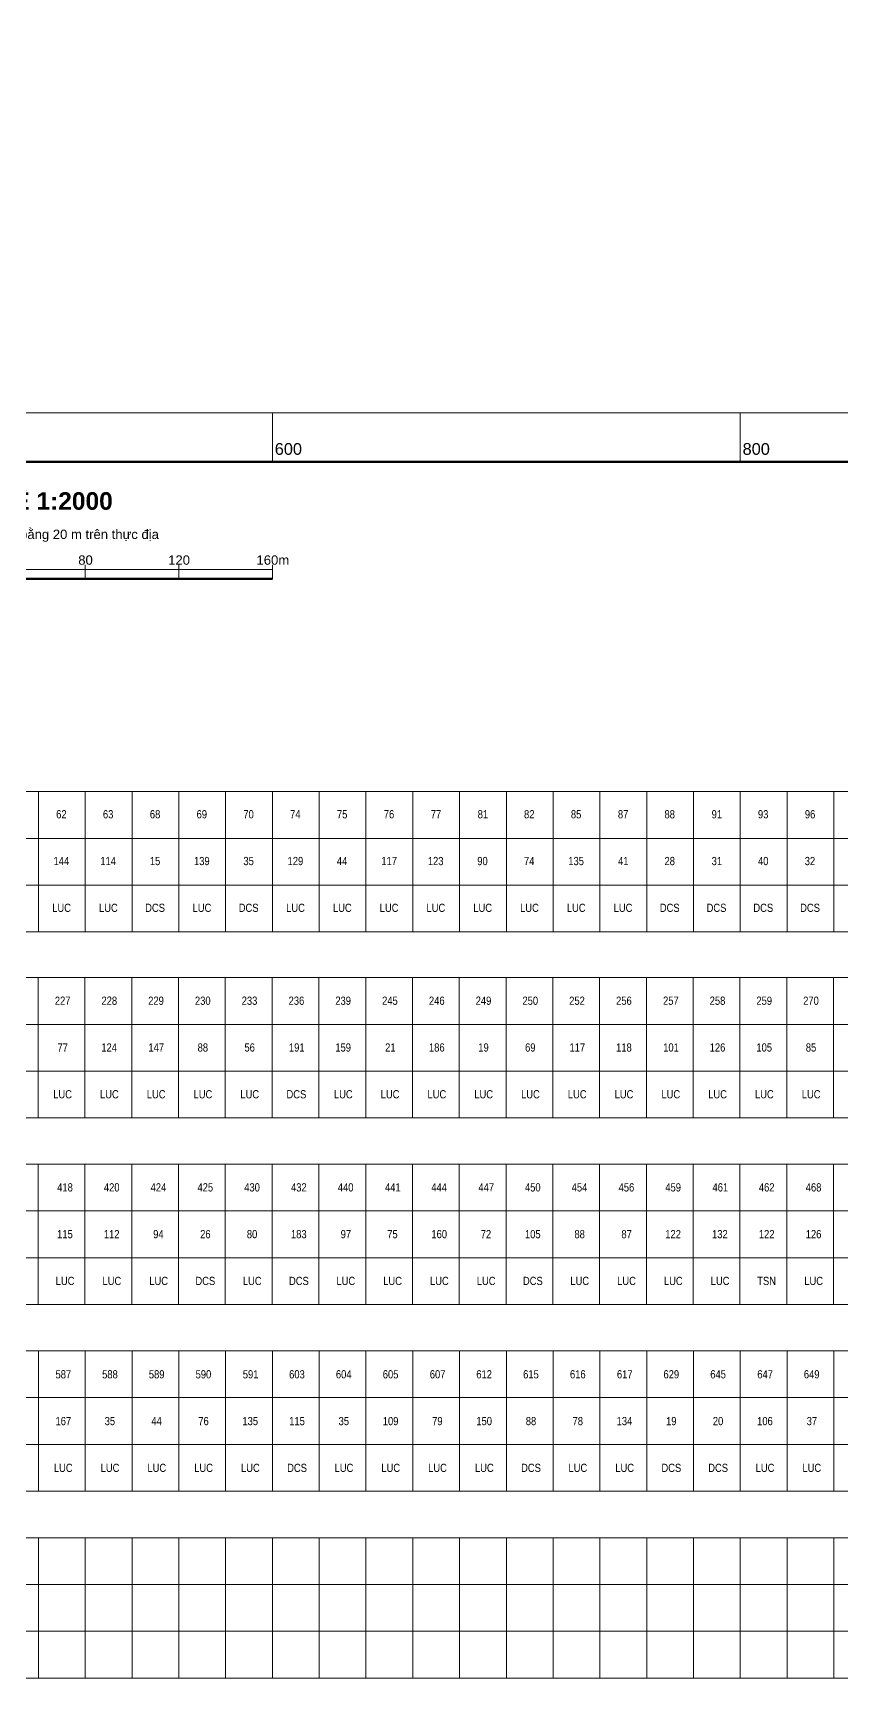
# Model space of a CAD drawing. Header units: metres. Extents: x 545779 to 547235, y 1841259 to 1843294.
# Drawn here: x 546498 to 546843, y 1841259 to 1841962 of the extents above; entities that cross this region are included whole.
import ezdxf
from ezdxf.enums import TextEntityAlignment as Align

# ---------------------------------------------------------------- set-up
doc = ezdxf.new("R2010")
doc.units = ezdxf.units.M
doc.header["$MEASUREMENT"] = 0
for name, color, linetype, lineweight in [('Level 13', 7, 'Continuous', 0), ('Level 56', 7, 'Continuous', 0), ('Level 60', 7, 'Continuous', 0), ('Level 61', 7, 'Continuous', 0)]:
    doc.layers.add(name, color=color, linetype=linetype, lineweight=lineweight)
doc.styles.add('Style-VHarial', font='VHarial.shx')
doc.styles.add('Style-VHarialb', font='VHarialb.shx')
doc.styles.add('Style-Vnarial', font='Vnarial.shx')
doc.styles.add('Style-vnarialNarrowI', font='vnarialNarrowI.shx')

# ---------------------------------------------------------------- blocks, each defined once
blk = doc.blocks.new('123')
at = {"color": 0, "linetype": 'ByBlock', "lineweight": -2, "flags": 128}
blk.add_lwpolyline([(0, -20), (1400, -20), (1400, -80), (0, -80), (0, -20)], close=True, dxfattribs=at)
for points in [[(700, -20), (700, -80)], [(720, -20), (720, -80)], [(740, -20), (740, -80)], [(760, -20), (760, -80)], [(780, -20), (780, -80)], [(800, -20), (800, -80)], [(820, -20), (820, -80)], [(840, -20), (840, -80)], [(860, -20), (860, -80)], [(880, -20), (880, -80)], [(900, -20), (900, -80)], [(920, -20), (920, -80)], [(940, -20), (940, -80)], [(960, -20), (960, -80)], [(980, -20), (980, -80)], [(1000, -20), (1000, -80)], [(1020, -20), (1020, -80)], [(1040, -20), (1040, -80)], [(0, -40), (1400, -40)], [(0, -60), (1400, -60)]]:
    blk.add_lwpolyline(points, dxfattribs=at)
blk = doc.blocks.new('N_THUA_94')
at = {"layer": 'Level 13', "color": 230, "linetype": 'Continuous', "lineweight": 0, "style": 'Style-vnarialNarrowI'}
for s, p in [('62', (0.102964, -0.01001)), ('144', (0.097401, -20.01001)), ('LUC', (0.194291, -40.01001))]:
    blk.add_text(s, height=3.49998, dxfattribs=at).set_placement(p, align=Align.MIDDLE_CENTER)
blk = doc.blocks.new('N_THUA_96')
at = {"layer": 'Level 13', "color": 230, "linetype": 'Continuous', "lineweight": 0, "style": 'Style-vnarialNarrowI'}
for s, p in [('63', (0.094633, -0.01001)), ('114', (0.097401, -20.01001)), ('LUC', (0.194291, -40.01001))]:
    blk.add_text(s, height=3.49998, dxfattribs=at).set_placement(p, align=Align.MIDDLE_CENTER)
blk = doc.blocks.new('N_THUA_102')
at = {"layer": 'Level 13', "color": 230, "linetype": 'Continuous', "lineweight": 0, "style": 'Style-vnarialNarrowI'}
for s, p in [('68', (0.153379, -0.01001)), ('15', (0.133979, -20.01001)), ('DCS', (0.146523, -40.01001))]:
    blk.add_text(s, height=3.49998, dxfattribs=at).set_placement(p, align=Align.MIDDLE_CENTER)
blk = doc.blocks.new('N_THUA_104')
at = {"layer": 'Level 13', "color": 230, "linetype": 'Continuous', "lineweight": 0, "style": 'Style-vnarialNarrowI'}
for s, p in [('69', (0.128438, -0.01001)), ('139', (0.13329, -20.01001)), ('LUC', (0.194291, -40.01001))]:
    blk.add_text(s, height=3.49998, dxfattribs=at).set_placement(p, align=Align.MIDDLE_CENTER)
blk = doc.blocks.new('N_THUA_106')
at = {"layer": 'Level 13', "color": 230, "linetype": 'Continuous', "lineweight": 0, "style": 'Style-vnarialNarrowI'}
for s, p in [('70', (0.11984, -0.01001)), ('35', (0.133979, -20.01001)), ('DCS', (0.146523, -40.01001))]:
    blk.add_text(s, height=3.49998, dxfattribs=at).set_placement(p, align=Align.MIDDLE_CENTER)
blk = doc.blocks.new('N_THUA_111')
at = {"layer": 'Level 13', "color": 230, "linetype": 'Continuous', "lineweight": 0, "style": 'Style-vnarialNarrowI'}
for s, p in [('74', (0.092549, -0.01001)), ('129', (0.13329, -20.01001)), ('LUC', (0.194291, -40.01001))]:
    blk.add_text(s, height=3.49998, dxfattribs=at).set_placement(p, align=Align.MIDDLE_CENTER)
blk = doc.blocks.new('N_THUA_113')
at = {"layer": 'Level 13', "color": 230, "linetype": 'Continuous', "lineweight": 0, "style": 'Style-vnarialNarrowI'}
for s, p in [('75', (0.133979, -0.01001)), ('44', (0.092549, -20.01001)), ('LUC', (0.194291, -40.01001))]:
    blk.add_text(s, height=3.49998, dxfattribs=at).set_placement(p, align=Align.MIDDLE_CENTER)
blk = doc.blocks.new('N_THUA_115')
at = {"layer": 'Level 13', "color": 230, "linetype": 'Continuous', "lineweight": 0, "style": 'Style-vnarialNarrowI'}
for s, p in [('76', (0.163927, -0.01001)), ('117', (0.229274, -20.01001)), ('LUC', (0.194291, -40.01001))]:
    blk.add_text(s, height=3.49998, dxfattribs=at).set_placement(p, align=Align.MIDDLE_CENTER)
blk = doc.blocks.new('N_THUA_117')
at = {"layer": 'Level 13', "color": 230, "linetype": 'Continuous', "lineweight": 0, "style": 'Style-vnarialNarrowI'}
for s, p in [('77', (0.234422, -0.01001)), ('123', (0.099485, -20.01001)), ('LUC', (0.194291, -40.01001))]:
    blk.add_text(s, height=3.49998, dxfattribs=at).set_placement(p, align=Align.MIDDLE_CENTER)
blk = doc.blocks.new('N_THUA_122')
at = {"layer": 'Level 13', "color": 230, "linetype": 'Continuous', "lineweight": 0, "style": 'Style-vnarialNarrowI'}
for s, p in [('81', (0.29984, -0.01001)), ('90', (0.11984, -20.01001)), ('LUC', (0.194291, -40.01001))]:
    blk.add_text(s, height=3.49998, dxfattribs=at).set_placement(p, align=Align.MIDDLE_CENTER)
blk = doc.blocks.new('N_THUA_124')
at = {"layer": 'Level 13', "color": 230, "linetype": 'Continuous', "lineweight": 0, "style": 'Style-vnarialNarrowI'}
for s, p in [('82', (0.102964, -0.01001)), ('74', (0.092549, -20.01001)), ('LUC', (0.194291, -40.01001))]:
    blk.add_text(s, height=3.49998, dxfattribs=at).set_placement(p, align=Align.MIDDLE_CENTER)
blk = doc.blocks.new('N_THUA_128')
at = {"layer": 'Level 13', "color": 230, "linetype": 'Continuous', "lineweight": 0, "style": 'Style-vnarialNarrowI'}
for s, p in [('85', (0.133979, -0.01001)), ('135', (0.128831, -20.01001)), ('LUC', (0.194291, -40.01001))]:
    blk.add_text(s, height=3.49998, dxfattribs=at).set_placement(p, align=Align.MIDDLE_CENTER)
blk = doc.blocks.new('N_THUA_131')
at = {"layer": 'Level 13', "color": 230, "linetype": 'Continuous', "lineweight": 0, "style": 'Style-vnarialNarrowI'}
for s, p in [('87', (0.234422, -0.01001)), ('41', (0.29984, -20.01001)), ('LUC', (0.194291, -40.01001))]:
    blk.add_text(s, height=3.49998, dxfattribs=at).set_placement(p, align=Align.MIDDLE_CENTER)
blk = doc.blocks.new('N_THUA_133')
at = {"layer": 'Level 13', "color": 230, "linetype": 'Continuous', "lineweight": 0, "style": 'Style-vnarialNarrowI'}
for s, p in [('88', (0.153379, -0.01001)), ('28', (0.153379, -20.01001)), ('DCS', (0.146523, -40.01001))]:
    blk.add_text(s, height=3.49998, dxfattribs=at).set_placement(p, align=Align.MIDDLE_CENTER)
blk = doc.blocks.new('N_THUA_137')
at = {"layer": 'Level 13', "color": 230, "linetype": 'Continuous', "lineweight": 0, "style": 'Style-vnarialNarrowI'}
for s, p in [('91', (0.29984, -0.01001)), ('31', (0.29984, -20.01001)), ('DCS', (0.146523, -40.01001))]:
    blk.add_text(s, height=3.49998, dxfattribs=at).set_placement(p, align=Align.MIDDLE_CENTER)
blk = doc.blocks.new('N_THUA_140')
at = {"layer": 'Level 13', "color": 230, "linetype": 'Continuous', "lineweight": 0, "style": 'Style-vnarialNarrowI'}
for s, p in [('93', (0.094633, -0.01001)), ('40', (0.11984, -20.01001)), ('DCS', (0.146523, -40.01001))]:
    blk.add_text(s, height=3.49998, dxfattribs=at).set_placement(p, align=Align.MIDDLE_CENTER)
blk = doc.blocks.new('N_THUA_144')
at = {"layer": 'Level 13', "color": 230, "linetype": 'Continuous', "lineweight": 0, "style": 'Style-vnarialNarrowI'}
for s, p in [('96', (0.163927, -0.01001)), ('32', (0.102964, -20.01001)), ('DCS', (0.146523, -40.01001))]:
    blk.add_text(s, height=3.49998, dxfattribs=at).set_placement(p, align=Align.MIDDLE_CENTER)
blk = doc.blocks.new('N_THUA_325')
at = {"layer": 'Level 13', "color": 230, "linetype": 'Continuous', "lineweight": 0, "style": 'Style-vnarialNarrowI'}
for s, p in [('227', (0.239274, -0.01001)), ('77', (0.244422, -20.01001)), ('LUC', (0.204291, -40.01001))]:
    blk.add_text(s, height=3.49998, dxfattribs=at).set_placement(p, align=Align.MIDDLE_CENTER)
blk = doc.blocks.new('N_THUA_327')
at = {"layer": 'Level 13', "color": 230, "linetype": 'Continuous', "lineweight": 0, "style": 'Style-vnarialNarrowI'}
for s, p in [('228', (0.168231, -0.01001)), ('124', (0.107401, -20.01001)), ('LUC', (0.204291, -40.01001))]:
    blk.add_text(s, height=3.49998, dxfattribs=at).set_placement(p, align=Align.MIDDLE_CENTER)
blk = doc.blocks.new('N_THUA_329')
at = {"layer": 'Level 13', "color": 230, "linetype": 'Continuous', "lineweight": 0, "style": 'Style-vnarialNarrowI'}
for s, p in [('229', (0.14329, -0.01001)), ('147', (0.239274, -20.01001)), ('LUC', (0.204291, -40.01001))]:
    blk.add_text(s, height=3.49998, dxfattribs=at).set_placement(p, align=Align.MIDDLE_CENTER)
blk = doc.blocks.new('N_THUA_331')
at = {"layer": 'Level 13', "color": 230, "linetype": 'Continuous', "lineweight": 0, "style": 'Style-vnarialNarrowI'}
for s, p in [('230', (0.134692, -0.01001)), ('88', (0.163379, -20.01001)), ('LUC', (0.204291, -40.01001))]:
    blk.add_text(s, height=3.49998, dxfattribs=at).set_placement(p, align=Align.MIDDLE_CENTER)
blk = doc.blocks.new('N_THUA_335')
at = {"layer": 'Level 13', "color": 230, "linetype": 'Continuous', "lineweight": 0, "style": 'Style-vnarialNarrowI'}
for s, p in [('233', (0.109485, -0.01001)), ('56', (0.173927, -20.01001)), ('LUC', (0.204291, -40.01001))]:
    blk.add_text(s, height=3.49998, dxfattribs=at).set_placement(p, align=Align.MIDDLE_CENTER)
blk = doc.blocks.new('N_THUA_339')
at = {"layer": 'Level 13', "color": 230, "linetype": 'Continuous', "lineweight": 0, "style": 'Style-vnarialNarrowI'}
for s, p in [('236', (0.168779, -0.01001)), ('191', (0.304692, -20.01001)), ('DCS', (0.156523, -40.01001))]:
    blk.add_text(s, height=3.49998, dxfattribs=at).set_placement(p, align=Align.MIDDLE_CENTER)
blk = doc.blocks.new('N_THUA_343')
at = {"layer": 'Level 13', "color": 230, "linetype": 'Continuous', "lineweight": 0, "style": 'Style-vnarialNarrowI'}
for s, p in [('239', (0.14329, -0.01001)), ('159', (0.14329, -20.01001)), ('LUC', (0.204291, -40.01001))]:
    blk.add_text(s, height=3.49998, dxfattribs=at).set_placement(p, align=Align.MIDDLE_CENTER)
blk = doc.blocks.new('N_THUA_350')
at = {"layer": 'Level 13', "color": 230, "linetype": 'Continuous', "lineweight": 0, "style": 'Style-vnarialNarrowI'}
for s, p in [('245', (0.138831, -0.01001)), ('21', (0.30984, -20.01001)), ('LUC', (0.204291, -40.01001))]:
    blk.add_text(s, height=3.49998, dxfattribs=at).set_placement(p, align=Align.MIDDLE_CENTER)
blk = doc.blocks.new('N_THUA_352')
at = {"layer": 'Level 13', "color": 230, "linetype": 'Continuous', "lineweight": 0, "style": 'Style-vnarialNarrowI'}
for s, p in [('246', (0.168779, -0.01001)), ('186', (0.168779, -20.01001)), ('LUC', (0.204291, -40.01001))]:
    blk.add_text(s, height=3.49998, dxfattribs=at).set_placement(p, align=Align.MIDDLE_CENTER)
blk = doc.blocks.new('N_THUA_356')
at = {"layer": 'Level 13', "color": 230, "linetype": 'Continuous', "lineweight": 0, "style": 'Style-vnarialNarrowI'}
for s, p in [('249', (0.14329, -0.01001)), ('19', (0.138438, -20.01001)), ('LUC', (0.204291, -40.01001))]:
    blk.add_text(s, height=3.49998, dxfattribs=at).set_placement(p, align=Align.MIDDLE_CENTER)
blk = doc.blocks.new('N_THUA_358')
at = {"layer": 'Level 13', "color": 230, "linetype": 'Continuous', "lineweight": 0, "style": 'Style-vnarialNarrowI'}
for s, p in [('250', (0.134692, -0.01001)), ('69', (0.138438, -20.01001)), ('LUC', (0.204291, -40.01001))]:
    blk.add_text(s, height=3.49998, dxfattribs=at).set_placement(p, align=Align.MIDDLE_CENTER)
blk = doc.blocks.new('N_THUA_361')
at = {"layer": 'Level 13', "color": 230, "linetype": 'Continuous', "lineweight": 0, "style": 'Style-vnarialNarrowI'}
for s, p in [('252', (0.117816, -0.01001)), ('117', (0.239274, -20.01001)), ('LUC', (0.204291, -40.01001))]:
    blk.add_text(s, height=3.49998, dxfattribs=at).set_placement(p, align=Align.MIDDLE_CENTER)
blk = doc.blocks.new('N_THUA_366')
at = {"layer": 'Level 13', "color": 230, "linetype": 'Continuous', "lineweight": 0, "style": 'Style-vnarialNarrowI'}
for s, p in [('256', (0.168779, -0.01001)), ('118', (0.168231, -20.01001)), ('LUC', (0.204291, -40.01001))]:
    blk.add_text(s, height=3.49998, dxfattribs=at).set_placement(p, align=Align.MIDDLE_CENTER)
blk = doc.blocks.new('N_THUA_368')
at = {"layer": 'Level 13', "color": 230, "linetype": 'Continuous', "lineweight": 0, "style": 'Style-vnarialNarrowI'}
for s, p in [('257', (0.239274, -0.01001)), ('101', (0.304692, -20.01001)), ('LUC', (0.204291, -40.01001))]:
    blk.add_text(s, height=3.49998, dxfattribs=at).set_placement(p, align=Align.MIDDLE_CENTER)
blk = doc.blocks.new('N_THUA_370')
at = {"layer": 'Level 13', "color": 230, "linetype": 'Continuous', "lineweight": 0, "style": 'Style-vnarialNarrowI'}
for s, p in [('258', (0.168231, -0.01001)), ('126', (0.168779, -20.01001)), ('LUC', (0.204291, -40.01001))]:
    blk.add_text(s, height=3.49998, dxfattribs=at).set_placement(p, align=Align.MIDDLE_CENTER)
blk = doc.blocks.new('N_THUA_372')
at = {"layer": 'Level 13', "color": 230, "linetype": 'Continuous', "lineweight": 0, "style": 'Style-vnarialNarrowI'}
for s, p in [('259', (0.14329, -0.01001)), ('105', (0.138831, -20.01001)), ('LUC', (0.204291, -40.01001))]:
    blk.add_text(s, height=3.49998, dxfattribs=at).set_placement(p, align=Align.MIDDLE_CENTER)
blk = doc.blocks.new('N_THUA_384')
at = {"layer": 'Level 13', "color": 230, "linetype": 'Continuous', "lineweight": 0, "style": 'Style-vnarialNarrowI'}
for s, p in [('270', (0.134692, -0.01001)), ('85', (0.143979, -20.01001)), ('LUC', (0.204291, -40.01001))]:
    blk.add_text(s, height=3.49998, dxfattribs=at).set_placement(p, align=Align.MIDDLE_CENTER)
blk = doc.blocks.new('N_THUA_580')
at = {"layer": 'Level 13', "color": 230, "linetype": 'Continuous', "lineweight": 0, "style": 'Style-vnarialNarrowI'}
for s, p in [('418', (0.148231, -0.00001)), ('115', (0.118831, -20.00001)), ('LUC', (0.184291, -40.00001))]:
    blk.add_text(s, height=3.49998, dxfattribs=at).set_placement(p, align=Align.MIDDLE_CENTER)
blk = doc.blocks.new('N_THUA_583')
at = {"layer": 'Level 13', "color": 230, "linetype": 'Continuous', "lineweight": 0, "style": 'Style-vnarialNarrowI'}
for s, p in [('420', (0.114692, -0.00001)), ('112', (0.097816, -20.00001)), ('LUC', (0.184291, -40.00001))]:
    blk.add_text(s, height=3.49998, dxfattribs=at).set_placement(p, align=Align.MIDDLE_CENTER)
blk = doc.blocks.new('N_THUA_588')
at = {"layer": 'Level 13', "color": 230, "linetype": 'Continuous', "lineweight": 0, "style": 'Style-vnarialNarrowI'}
for s, p in [('424', (0.087401, -0.00001)), ('94', (0.082549, -20.00001)), ('LUC', (0.184291, -40.00001))]:
    blk.add_text(s, height=3.49998, dxfattribs=at).set_placement(p, align=Align.MIDDLE_CENTER)
blk = doc.blocks.new('N_THUA_590')
at = {"layer": 'Level 13', "color": 230, "linetype": 'Continuous', "lineweight": 0, "style": 'Style-vnarialNarrowI'}
for s, p in [('425', (0.118831, -0.00001)), ('26', (0.153927, -20.00001)), ('DCS', (0.136523, -40.00001))]:
    blk.add_text(s, height=3.49998, dxfattribs=at).set_placement(p, align=Align.MIDDLE_CENTER)
blk = doc.blocks.new('N_THUA_596')
at = {"layer": 'Level 13', "color": 230, "linetype": 'Continuous', "lineweight": 0, "style": 'Style-vnarialNarrowI'}
for s, p in [('430', (0.114692, -0.00001)), ('80', (0.10984, -20.00001)), ('LUC', (0.184291, -40.00001))]:
    blk.add_text(s, height=3.49998, dxfattribs=at).set_placement(p, align=Align.MIDDLE_CENTER)
blk = doc.blocks.new('N_THUA_599')
at = {"layer": 'Level 13', "color": 230, "linetype": 'Continuous', "lineweight": 0, "style": 'Style-vnarialNarrowI'}
for s, p in [('432', (0.097816, -0.00001)), ('183', (0.089485, -20.00001)), ('DCS', (0.136523, -40.00001))]:
    blk.add_text(s, height=3.49998, dxfattribs=at).set_placement(p, align=Align.MIDDLE_CENTER)
blk = doc.blocks.new('N_THUA_607')
at = {"layer": 'Level 13', "color": 230, "linetype": 'Continuous', "lineweight": 0, "style": 'Style-vnarialNarrowI'}
for s, p in [('440', (0.114692, -0.00001)), ('97', (0.224422, -20.00001)), ('LUC', (0.184291, -40.00001))]:
    blk.add_text(s, height=3.49998, dxfattribs=at).set_placement(p, align=Align.MIDDLE_CENTER)
blk = doc.blocks.new('N_THUA_609')
at = {"layer": 'Level 13', "color": 230, "linetype": 'Continuous', "lineweight": 0, "style": 'Style-vnarialNarrowI'}
for s, p in [('441', (0.284692, -0.00001)), ('75', (0.123979, -20.00001)), ('LUC', (0.184291, -40.00001))]:
    blk.add_text(s, height=3.49998, dxfattribs=at).set_placement(p, align=Align.MIDDLE_CENTER)
blk = doc.blocks.new('N_THUA_613')
at = {"layer": 'Level 13', "color": 230, "linetype": 'Continuous', "lineweight": 0, "style": 'Style-vnarialNarrowI'}
for s, p in [('444', (0.087401, -0.00001)), ('160', (0.114692, -20.00001)), ('LUC', (0.184291, -40.00001))]:
    blk.add_text(s, height=3.49998, dxfattribs=at).set_placement(p, align=Align.MIDDLE_CENTER)
blk = doc.blocks.new('N_THUA_617')
at = {"layer": 'Level 13', "color": 230, "linetype": 'Continuous', "lineweight": 0, "style": 'Style-vnarialNarrowI'}
for s, p in [('447', (0.219274, -0.00001)), ('72', (0.092964, -20.00001)), ('LUC', (0.184291, -40.00001))]:
    blk.add_text(s, height=3.49998, dxfattribs=at).set_placement(p, align=Align.MIDDLE_CENTER)
blk = doc.blocks.new('N_THUA_621')
at = {"layer": 'Level 13', "color": 230, "linetype": 'Continuous', "lineweight": 0, "style": 'Style-vnarialNarrowI'}
for s, p in [('450', (0.114692, -0.00001)), ('105', (0.118831, -20.00001)), ('DCS', (0.136523, -40.00001))]:
    blk.add_text(s, height=3.49998, dxfattribs=at).set_placement(p, align=Align.MIDDLE_CENTER)
blk = doc.blocks.new('N_THUA_626')
at = {"layer": 'Level 13', "color": 230, "linetype": 'Continuous', "lineweight": 0, "style": 'Style-vnarialNarrowI'}
for s, p in [('454', (0.087401, -0.00001)), ('88', (0.143379, -20.00001)), ('LUC', (0.184291, -40.00001))]:
    blk.add_text(s, height=3.49998, dxfattribs=at).set_placement(p, align=Align.MIDDLE_CENTER)
blk = doc.blocks.new('N_THUA_629')
at = {"layer": 'Level 13', "color": 230, "linetype": 'Continuous', "lineweight": 0, "style": 'Style-vnarialNarrowI'}
for s, p in [('456', (0.148779, -0.00001)), ('87', (0.224422, -20.00001)), ('LUC', (0.184291, -40.00001))]:
    blk.add_text(s, height=3.49998, dxfattribs=at).set_placement(p, align=Align.MIDDLE_CENTER)
blk = doc.blocks.new('N_THUA_633')
at = {"layer": 'Level 13', "color": 230, "linetype": 'Continuous', "lineweight": 0, "style": 'Style-vnarialNarrowI'}
for s, p in [('459', (0.12329, -0.00001)), ('122', (0.097816, -20.00001)), ('LUC', (0.184291, -40.00001))]:
    blk.add_text(s, height=3.49998, dxfattribs=at).set_placement(p, align=Align.MIDDLE_CENTER)
blk = doc.blocks.new('N_THUA_636')
at = {"layer": 'Level 13', "color": 230, "linetype": 'Continuous', "lineweight": 0, "style": 'Style-vnarialNarrowI'}
for s, p in [('461', (0.284692, -0.00001)), ('132', (0.097816, -20.00001)), ('LUC', (0.184291, -40.00001))]:
    blk.add_text(s, height=3.49998, dxfattribs=at).set_placement(p, align=Align.MIDDLE_CENTER)
blk = doc.blocks.new('N_THUA_638')
at = {"layer": 'Level 13', "color": 230, "linetype": 'Continuous', "lineweight": 0, "style": 'Style-vnarialNarrowI'}
for s, p in [('462', (0.097816, -0.00001)), ('122', (0.097816, -20.00001)), ('TSN', (0.080338, -40.00001))]:
    blk.add_text(s, height=3.49998, dxfattribs=at).set_placement(p, align=Align.MIDDLE_CENTER)
blk = doc.blocks.new('N_THUA_645')
at = {"layer": 'Level 13', "color": 230, "linetype": 'Continuous', "lineweight": 0, "style": 'Style-vnarialNarrowI'}
for s, p in [('468', (0.148231, -0.00001)), ('126', (0.148779, -20.00001)), ('LUC', (0.184291, -40.00001))]:
    blk.add_text(s, height=3.49998, dxfattribs=at).set_placement(p, align=Align.MIDDLE_CENTER)
blk = doc.blocks.new('N_THUA_812')
at = {"layer": 'Level 13', "color": 230, "linetype": 'Continuous', "lineweight": 0, "style": 'Style-vnarialNarrowI'}
for s, p in [('587', (0.219274, -0.03001)), ('167', (0.219274, -20.03001)), ('LUC', (0.184291, -40.03001))]:
    blk.add_text(s, height=3.49998, dxfattribs=at).set_placement(p, align=Align.MIDDLE_CENTER)
blk = doc.blocks.new('N_THUA_814')
at = {"layer": 'Level 13', "color": 230, "linetype": 'Continuous', "lineweight": 0, "style": 'Style-vnarialNarrowI'}
for s, p in [('588', (0.148231, -0.03001)), ('35', (0.123979, -20.03001)), ('LUC', (0.184291, -40.03001))]:
    blk.add_text(s, height=3.49998, dxfattribs=at).set_placement(p, align=Align.MIDDLE_CENTER)
blk = doc.blocks.new('N_THUA_816')
at = {"layer": 'Level 13', "color": 230, "linetype": 'Continuous', "lineweight": 0, "style": 'Style-vnarialNarrowI'}
for s, p in [('589', (0.12329, -0.03001)), ('44', (0.082549, -20.03001)), ('LUC', (0.184291, -40.03001))]:
    blk.add_text(s, height=3.49998, dxfattribs=at).set_placement(p, align=Align.MIDDLE_CENTER)
blk = doc.blocks.new('N_THUA_818')
at = {"layer": 'Level 13', "color": 230, "linetype": 'Continuous', "lineweight": 0, "style": 'Style-vnarialNarrowI'}
for s, p in [('590', (0.114692, -0.03001)), ('76', (0.153927, -20.03001)), ('LUC', (0.184291, -40.03001))]:
    blk.add_text(s, height=3.49998, dxfattribs=at).set_placement(p, align=Align.MIDDLE_CENTER)
blk = doc.blocks.new('N_THUA_820')
at = {"layer": 'Level 13', "color": 230, "linetype": 'Continuous', "lineweight": 0, "style": 'Style-vnarialNarrowI'}
for s, p in [('591', (0.284692, -0.03001)), ('135', (0.118831, -20.03001)), ('LUC', (0.184291, -40.03001))]:
    blk.add_text(s, height=3.49998, dxfattribs=at).set_placement(p, align=Align.MIDDLE_CENTER)
blk = doc.blocks.new('N_THUA_833')
at = {"layer": 'Level 13', "color": 230, "linetype": 'Continuous', "lineweight": 0, "style": 'Style-vnarialNarrowI'}
for s, p in [('603', (0.089485, -0.03001)), ('115', (0.118831, -20.03001)), ('DCS', (0.136523, -40.03001))]:
    blk.add_text(s, height=3.49998, dxfattribs=at).set_placement(p, align=Align.MIDDLE_CENTER)
blk = doc.blocks.new('N_THUA_835')
at = {"layer": 'Level 13', "color": 230, "linetype": 'Continuous', "lineweight": 0, "style": 'Style-vnarialNarrowI'}
for s, p in [('604', (0.087401, -0.03001)), ('35', (0.123979, -20.03001)), ('LUC', (0.184291, -40.03001))]:
    blk.add_text(s, height=3.49998, dxfattribs=at).set_placement(p, align=Align.MIDDLE_CENTER)
blk = doc.blocks.new('N_THUA_837')
at = {"layer": 'Level 13', "color": 230, "linetype": 'Continuous', "lineweight": 0, "style": 'Style-vnarialNarrowI'}
for s, p in [('605', (0.118831, -0.03001)), ('109', (0.12329, -20.03001)), ('LUC', (0.184291, -40.03001))]:
    blk.add_text(s, height=3.49998, dxfattribs=at).set_placement(p, align=Align.MIDDLE_CENTER)
blk = doc.blocks.new('N_THUA_840')
at = {"layer": 'Level 13', "color": 230, "linetype": 'Continuous', "lineweight": 0, "style": 'Style-vnarialNarrowI'}
for s, p in [('607', (0.219274, -0.03001)), ('79', (0.118438, -20.03001)), ('LUC', (0.184291, -40.03001))]:
    blk.add_text(s, height=3.49998, dxfattribs=at).set_placement(p, align=Align.MIDDLE_CENTER)
blk = doc.blocks.new('N_THUA_845')
at = {"layer": 'Level 13', "color": 230, "linetype": 'Continuous', "lineweight": 0, "style": 'Style-vnarialNarrowI'}
for s, p in [('612', (0.097816, -0.03001)), ('150', (0.114692, -20.03001)), ('LUC', (0.184291, -40.03001))]:
    blk.add_text(s, height=3.49998, dxfattribs=at).set_placement(p, align=Align.MIDDLE_CENTER)
blk = doc.blocks.new('N_THUA_848')
at = {"layer": 'Level 13', "color": 230, "linetype": 'Continuous', "lineweight": 0, "style": 'Style-vnarialNarrowI'}
for s, p in [('615', (0.118831, -0.03001)), ('88', (0.143379, -20.03001)), ('DCS', (0.136523, -40.03001))]:
    blk.add_text(s, height=3.49998, dxfattribs=at).set_placement(p, align=Align.MIDDLE_CENTER)
blk = doc.blocks.new('N_THUA_850')
at = {"layer": 'Level 13', "color": 230, "linetype": 'Continuous', "lineweight": 0, "style": 'Style-vnarialNarrowI'}
for s, p in [('616', (0.148779, -0.03001)), ('78', (0.143379, -20.03001)), ('LUC', (0.184291, -40.03001))]:
    blk.add_text(s, height=3.49998, dxfattribs=at).set_placement(p, align=Align.MIDDLE_CENTER)
blk = doc.blocks.new('N_THUA_852')
at = {"layer": 'Level 13', "color": 230, "linetype": 'Continuous', "lineweight": 0, "style": 'Style-vnarialNarrowI'}
for s, p in [('617', (0.219274, -0.03001)), ('134', (0.087401, -20.03001)), ('LUC', (0.184291, -40.03001))]:
    blk.add_text(s, height=3.49998, dxfattribs=at).set_placement(p, align=Align.MIDDLE_CENTER)
blk = doc.blocks.new('N_THUA_865')
at = {"layer": 'Level 13', "color": 230, "linetype": 'Continuous', "lineweight": 0, "style": 'Style-vnarialNarrowI'}
for s, p in [('629', (0.12329, -0.03001)), ('19', (0.118438, -20.03001)), ('DCS', (0.136523, -40.03001))]:
    blk.add_text(s, height=3.49998, dxfattribs=at).set_placement(p, align=Align.MIDDLE_CENTER)
blk = doc.blocks.new('N_THUA_882')
at = {"layer": 'Level 13', "color": 230, "linetype": 'Continuous', "lineweight": 0, "style": 'Style-vnarialNarrowI'}
for s, p in [('645', (0.118831, -0.03001)), ('20', (0.10984, -20.03001)), ('DCS', (0.136523, -40.03001))]:
    blk.add_text(s, height=3.49998, dxfattribs=at).set_placement(p, align=Align.MIDDLE_CENTER)
blk = doc.blocks.new('N_THUA_885')
at = {"layer": 'Level 13', "color": 230, "linetype": 'Continuous', "lineweight": 0, "style": 'Style-vnarialNarrowI'}
for s, p in [('647', (0.219274, -0.03001)), ('106', (0.148779, -20.03001)), ('LUC', (0.184291, -40.03001))]:
    blk.add_text(s, height=3.49998, dxfattribs=at).set_placement(p, align=Align.MIDDLE_CENTER)
blk = doc.blocks.new('N_THUA_888')
at = {"layer": 'Level 13', "color": 230, "linetype": 'Continuous', "lineweight": 0, "style": 'Style-vnarialNarrowI'}
for s, p in [('649', (0.12329, -0.03001)), ('37', (0.224422, -20.03001)), ('LUC', (0.184291, -40.03001))]:
    blk.add_text(s, height=3.49998, dxfattribs=at).set_placement(p, align=Align.MIDDLE_CENTER)
blk = doc.blocks.new('63')
at = {"layer": 'Level 60', "color": 7, "linetype": 'Continuous', "lineweight": 0, "flags": 128}
for points in [[(600, -67), (800, -67)], [(720, -71), (720, -65)], [(760, -71), (760, -65)], [(800, -71), (800, -65)]]:
    blk.add_lwpolyline(points, dxfattribs=at)
at = {"layer": 'Level 60', "color": 7, "linetype": 'Continuous', "lineweight": 53, "flags": 128}
blk.add_lwpolyline([(600, -71), (800, -71)], dxfattribs=at)
at = {"layer": 'Level 60', "color": 7, "linetype": 'Continuous', "lineweight": 0}
for s, height, style, p in [('t∅ lÖ 1:2000', 7.5, 'Style-VHarialb', (698.582306, -34)), ('1 cm trªn b¶n ®å b»ng 20 m trªn thùc ®Þa', 4.00002, 'Style-Vnarial', (700.070806, -49.99998))]:
    blk.add_text(s, height=height, dxfattribs=dict(at, style=style)).set_placement(p, align=Align.TOP_CENTER)
at = {"layer": 'Level 60', "color": 7, "linetype": 'Continuous', "lineweight": 0, "style": 'Style-Vnarial'}
for s, p in [('80', (720.110903, -65)), ('120', (760.107209, -65)), ('160m', (800.187435, -65))]:
    blk.add_text(s, height=4.00002, dxfattribs=at).set_placement(p, align=Align.CENTER)

msp = doc.modelspace()

# ---------------------------------------------------------------- linework, layer by layer
at = {"layer": 'Level 60', "color": 7, "linetype": 'Continuous', "lineweight": 0, "flags": 128}
msp.add_lwpolyline([(545800, 1843200), (547200, 1843200), (547200, 1841800), (545800, 1841800), (545800, 1843200)], close=True, dxfattribs=at)
for points in [[(546600, 1841800), (546600, 1841779)], [(546800, 1841800), (546800, 1841779)]]:
    msp.add_lwpolyline(points, dxfattribs=at)
at = {"layer": 'Level 61', "color": 7, "linetype": 'Continuous', "lineweight": 140, "flags": 128}
msp.add_lwpolyline([(545779, 1843221), (547221, 1843221), (547221, 1841779), (545779, 1841779), (545779, 1843221)], close=True, dxfattribs=at)
at = {"layer": 'Level 61', "color": 254, "linetype": 'Continuous', "lineweight": 0, "flags": 128}
for points in [[(545800, 1841638), (547200, 1841638)], [(546500, 1841638), (546500, 1841578)], [(546520, 1841638), (546520, 1841578)], [(546540, 1841638), (546540, 1841578)], [(546560, 1841638), (546560, 1841578)], [(546580, 1841638), (546580, 1841578)], [(546600, 1841638), (546600, 1841578)], [(546620, 1841638), (546620, 1841578)], [(546640, 1841638), (546640, 1841578)], [(546660, 1841638), (546660, 1841578)], [(546680, 1841638), (546680, 1841578)], [(546700, 1841638), (546700, 1841578)], [(546720, 1841638), (546720, 1841578)], [(546740, 1841638), (546740, 1841578)], [(546760, 1841638), (546760, 1841578)], [(546780, 1841638), (546780, 1841578)], [(546800, 1841638), (546800, 1841578)], [(546820, 1841638), (546820, 1841578)], [(546840, 1841638), (546840, 1841578)], [(545800, 1841618), (547200, 1841618)], [(545800, 1841598), (547200, 1841598)], [(547200, 1841578), (545800, 1841578)]]:
    msp.add_lwpolyline(points, dxfattribs=at)

# ---------------------------------------------------------------- block references
at = {"layer": 'Level 13', "color": 230, "linetype": 'Continuous', "lineweight": 0}
for name, p in [('N_THUA_94', (546509.69, 1841628.34)), ('N_THUA_96', (546529.69, 1841628.34)), ('N_THUA_102', (546549.69, 1841628.34)), ('N_THUA_104', (546569.69, 1841628.34)), ('N_THUA_106', (546589.69, 1841628.34)), ('N_THUA_111', (546609.69, 1841628.34)), ('N_THUA_113', (546629.69, 1841628.34)), ('N_THUA_115', (546649.69, 1841628.34)), ('N_THUA_117', (546669.69, 1841628.34)), ('N_THUA_122', (546689.69, 1841628.34)), ('N_THUA_124', (546709.69, 1841628.34)), ('N_THUA_128', (546729.69, 1841628.34)), ('N_THUA_131', (546749.69, 1841628.34)), ('N_THUA_133', (546769.69, 1841628.34)), ('N_THUA_137', (546789.69, 1841628.34)), ('N_THUA_140', (546809.69, 1841628.34)), ('N_THUA_144', (546829.69, 1841628.34)), ('N_THUA_325', (546510.1, 1841548.63)), ('N_THUA_327', (546530.1, 1841548.63)), ('N_THUA_329', (546550.1, 1841548.63)), ('N_THUA_331', (546570.1, 1841548.63)), ('N_THUA_335', (546590.1, 1841548.63)), ('N_THUA_339', (546610.1, 1841548.63)), ('N_THUA_343', (546630.1, 1841548.63)), ('N_THUA_350', (546650.1, 1841548.63)), ('N_THUA_352', (546670.1, 1841548.63)), ('N_THUA_356', (546690.1, 1841548.63)), ('N_THUA_358', (546710.1, 1841548.63)), ('N_THUA_361', (546730.1, 1841548.63)), ('N_THUA_366', (546750.1, 1841548.63)), ('N_THUA_368', (546770.1, 1841548.63)), ('N_THUA_370', (546790.1, 1841548.63)), ('N_THUA_372', (546810.1, 1841548.63)), ('N_THUA_384', (546830.1, 1841548.63)), ('N_THUA_580', (546511.19, 1841468.82)), ('N_THUA_583', (546531.19, 1841468.82)), ('N_THUA_588', (546551.19, 1841468.82)), ('N_THUA_590', (546571.19, 1841468.82)), ('N_THUA_596', (546591.19, 1841468.82)), ('N_THUA_599', (546611.19, 1841468.82)), ('N_THUA_607', (546631.19, 1841468.82)), ('N_THUA_609', (546651.19, 1841468.82)), ('N_THUA_613', (546671.19, 1841468.82)), ('N_THUA_617', (546691.19, 1841468.82)), ('N_THUA_621', (546711.19, 1841468.82)), ('N_THUA_626', (546731.19, 1841468.82)), ('N_THUA_629', (546751.19, 1841468.82)), ('N_THUA_633', (546771.19, 1841468.82)), ('N_THUA_636', (546791.19, 1841468.82)), ('N_THUA_638', (546811.19, 1841468.82)), ('N_THUA_645', (546831.19, 1841468.82)), ('N_THUA_812', (546510.4, 1841388.93)), ('N_THUA_814', (546530.4, 1841388.93)), ('N_THUA_816', (546550.4, 1841388.93)), ('N_THUA_818', (546570.4, 1841388.93)), ('N_THUA_820', (546590.4, 1841388.93)), ('N_THUA_833', (546610.4, 1841388.93)), ('N_THUA_835', (546630.4, 1841388.93)), ('N_THUA_837', (546650.4, 1841388.93)), ('N_THUA_840', (546670.4, 1841388.93)), ('N_THUA_845', (546690.4, 1841388.93)), ('N_THUA_848', (546710.4, 1841388.93)), ('N_THUA_850', (546730.4, 1841388.93)), ('N_THUA_852', (546750.4, 1841388.93)), ('N_THUA_865', (546770.4, 1841388.93)), ('N_THUA_882', (546790.4, 1841388.93)), ('N_THUA_885', (546810.4, 1841388.93)), ('N_THUA_888', (546830.4, 1841388.93))]:
    msp.add_blockref(name, p, dxfattribs=at)
at = {"layer": 'Level 60', "color": 7, "linetype": 'Continuous', "lineweight": 53}
msp.add_blockref('63', (545800, 1841800), dxfattribs=at)
at = {"layer": 'Level 61', "color": 254, "linetype": 'Continuous', "lineweight": 0}
for p in [(545799.87, 1841578.51), (545799.87, 1841498.73), (545800, 1841418.94), (545800, 1841339.02)]:
    msp.add_blockref('123', p, dxfattribs=at)

# ---------------------------------------------------------------- texts
at = {"layer": 'Level 56', "color": 7, "linetype": 'Continuous', "lineweight": 0, "style": 'Style-VHarial'}
for s, p in [('600', (546601, 1841782)), ('800', (546801, 1841782))]:
    msp.add_text(s, height=5, dxfattribs=at).set_placement(p)

doc.saveas('drawing.dxf')
